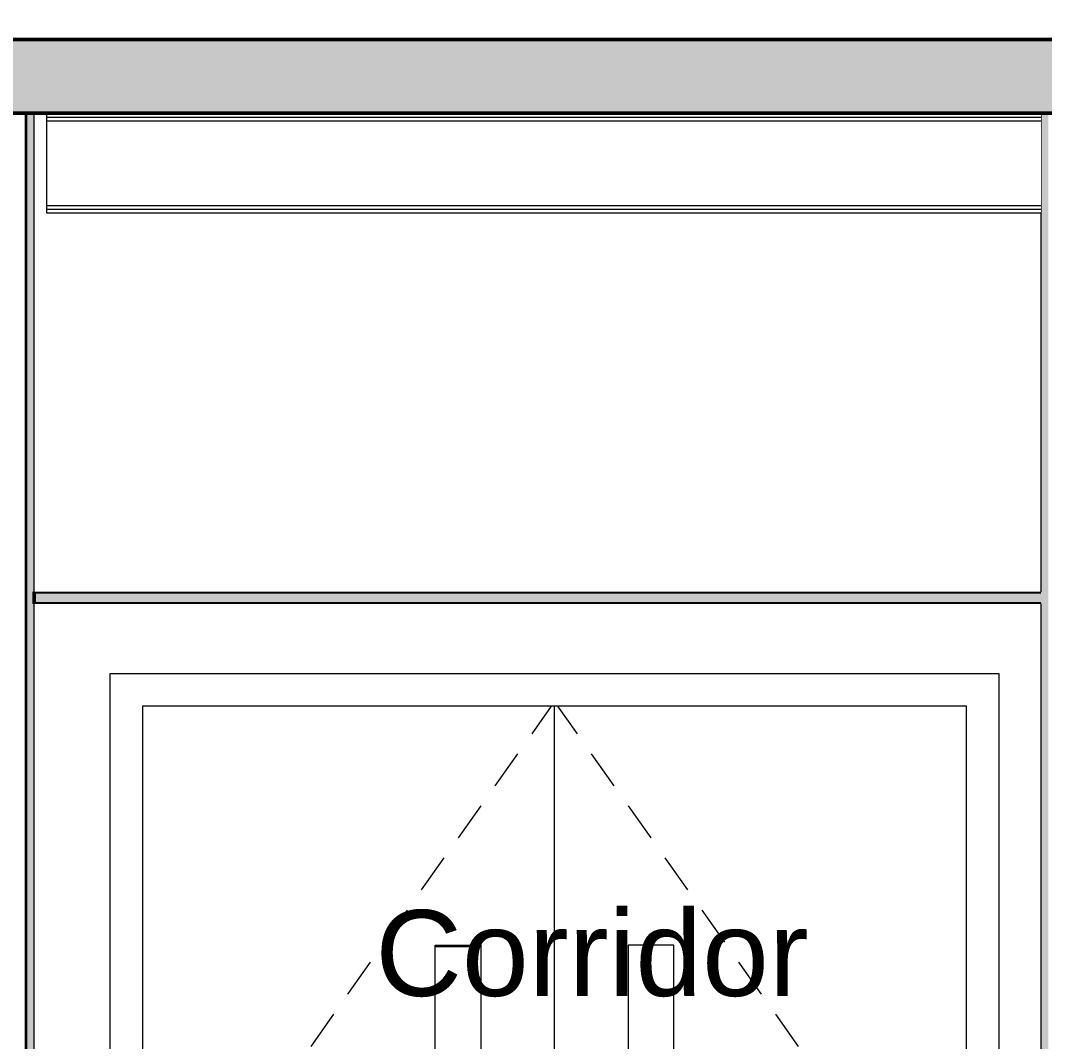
# Model space of a CAD drawing. Header units: millimetres. Extents: x -48147 to 1414029, y -496296 to 18123.
# Drawn here: x 1377439 to 1379525, y -481028 to -478948 of the extents above; entities that cross this region are included whole.
import ezdxf

# ---------------------------------------------------------------- set-up
doc = ezdxf.new("R2010")
doc.units = ezdxf.units.MM
doc.header["$MEASUREMENT"] = 0
doc.linetypes.add('Wipeout_Contour', pattern=[1000, 0, -1000])
for name, color, linetype in [('A-230-M_FLOOR.IFC Import', 7, 'Continuous'), ('New_A-20-M_Ceiling', 7, 'Continuous'), ('New_A-20-M_Floor_Slab', 7, 'Continuous'), ('New_A-25-M_Wall_Int', 7, 'Continuous'), ('New_A-95-D_1_20', 7, 'Continuous'), ('New_ArchiCAD Doors', 7, 'Continuous'), ('S-280-M_STRUCT_FRAME.IFC Import', 7, 'Continuous')]:
    doc.layers.add(name, color=color, linetype=linetype)
for name, color, linetype, lineweight, true_color in [('A-230-M_FLOOR.IFC Import_Pen_No__109', 7, 'Continuous', 15, 0xa6a6a6), ('A-230-M_FLOOR.IFC Import_Pen_No__29', 7, 'Continuous', 50, 0x2a2a2a), ('New_A-20-M_Ceiling_Pen_No__107', 7, 'Continuous', 15, 0xa6a6a6), ('New_A-20-M_Ceiling_Pen_No__29', 7, 'Continuous', 50, 0x2a2a2a), ('New_A-25-M_Wall_Int_Pen_No__107', 7, 'Continuous', 15, 0xa6a6a6), ('New_ArchiCAD Doors_Pen_No__63', 7, 'Continuous', 20, 0x606060)]:
    doc.layers.add(name, color=color, linetype=linetype, lineweight=lineweight, true_color=true_color)
for name, color, linetype, lineweight in [('A-95-P_Text_1_50_GA_Pen_No__1', 7, 'Continuous', 13), ('New_A-25-M_Wall_Int_Pen_No__1', 7, 'Continuous', 13), ('New_A-95-D_1_20_Pen_No__1', 7, 'Continuous', 13), ('New_ArchiCAD Doors_Pen_No__3', 7, 'Continuous', 18), ('S-280-M_STRUCT_FRAME.IFC Import_Pen_No__90', 8, 'Continuous', 20)]:
    doc.layers.add(name, color=color, linetype=linetype, lineweight=lineweight)
doc.styles.add('GENERATED_STYLE_1', font='')
doc.styles.add('GENERATED_STYLE_2', font='')
doc.styles.get('GENERATED_STYLE_1').set_extended_font_data('Arial')
doc.styles.get('GENERATED_STYLE_2').set_extended_font_data('Swis721 BT')
doc.dimstyles.new('GENERATED_STYLE__4', dxfattribs={"dimtxt": 125, "dimasz": 47.5, "dimexe": 0.18, "dimexo": 50, "dimgap": 0.09, "dimtad": 1, "dimdec": 0, "dimzin": 0, "dimdsep": 46, "dimtxsty": 'GENERATED_STYLE_1', "dimblk": 'ARROWHEAD_2', "dimblk1": 'ARROWHEAD_2', "dimblk2": 'ARROWHEAD_2', "dimcen": 0.09, "dimclrd": 7, "dimclre": 7, "dimclrt": 7, "dimadec": 0, "dimazin": 0, "dimtfac": 1, "dimtdec": 4, "dimtmove": 0, "dimatfit": 3, "dimfxl": 1, "dimtolj": 1, "dimtzin": 0, "dimarcsym": 0})

# ---------------------------------------------------------------- blocks, each defined once
blk = doc.blocks.new('Section Elem_171_2', base_point=(1372879, -490836.7))
at = {"color": 254, "linetype": 'Wipeout_Contour', "lineweight": 0, "ltscale": 5852988.886324035}
blk.add_wipeout([(1360553.7, -478711.7), (1360553.7, -478986.7), (1404762.6, -478986.7), (1404762.6, -478711.7)], dxfattribs=at).dxf.layer = 'New_A-20-M_Floor_Slab'
blk = doc.blocks.new('Section Elem_213_2', base_point=(1372879, -490836.7))
at = {"layer": 'New_A-20-M_Ceiling_Pen_No__107', "linetype": 'Continuous'}
blk.add_hatch(color=256, dxfattribs=at).paths.add_polyline_path([(1379517.5, -480111.7), (1377467.3, -480111.7), (1377467.3, -480136.7), (1379517.5, -480136.7)])
at = {"layer": 'New_A-20-M_Ceiling_Pen_No__29', "linetype": 'Continuous'}
for p, q in [((1377467.3, -480111.7), (1377467.3, -480136.7)), ((1379517.5, -480111.7), (1377467.3, -480111.7)), ((1379517.5, -480136.7), (1377467.3, -480136.7))]:
    blk.add_line(p, q, dxfattribs=at)
blk = doc.blocks.new('Section Elem_229_2', base_point=(1372879, -490836.7))
at = {"color": 254, "linetype": 'Wipeout_Contour', "lineweight": 0, "ltscale": 20436599.17004095}
blk.add_wipeout([(1377466.9, -479136.7), (1377466.9, -482736.7), (1377621.9, -482736.7), (1377621.9, -480278.7), (1379431.9, -480278.7), (1379431.9, -482736.7), (1379517.5, -482736.7), (1379517.5, -480136.7), (1377467.3, -480136.7), (1377467.3, -480111.7), (1379517.5, -480111.7), (1379517.5, -479339.9), (1377492.6, -479339.9), (1377492.6, -479136.7)], dxfattribs=at).dxf.layer = 'New_A-25-M_Wall_Int'
blk = doc.blocks.new('Section Elem_230_2', base_point=(1372879, -490836.7))
at = {"color": 254, "linetype": 'Wipeout_Contour', "lineweight": 0, "ltscale": 5837533.643160156}
blk.add_wipeout([(1377621.9, -480278.7), (1377621.9, -482736.7), (1377687.9, -482736.7), (1377687.9, -480344.7)], dxfattribs=at).dxf.layer = 'New_ArchiCAD Doors'
at = {"color": 254, "linetype": 'Wipeout_Contour', "lineweight": 0, "ltscale": 5844119.427348125}
blk.add_wipeout([(1379365.9, -482736.7), (1379431.9, -482736.7), (1379431.9, -480278.7), (1379365.9, -480344.7)], dxfattribs=at).dxf.layer = 'New_ArchiCAD Doors'
at = {"color": 254, "linetype": 'Wipeout_Contour', "lineweight": 0, "ltscale": 5841253.728320559}
blk.add_wipeout([(1378526.9, -482436.7), (1378676.9, -482436.7), (1378676.9, -480831.7), (1378526.9, -480831.7)], dxfattribs=at).dxf.layer = 'New_ArchiCAD Doors'
at = {"color": 254, "linetype": 'Wipeout_Contour', "lineweight": 0, "ltscale": 5839227.168857629}
blk.add_wipeout([(1379431.9, -480278.7), (1377621.9, -480278.7), (1377687.9, -480344.7), (1379365.9, -480344.7)], dxfattribs=at).dxf.layer = 'New_ArchiCAD Doors'
at = {"color": 254, "linetype": 'Wipeout_Contour', "lineweight": 0, "ltscale": 5838927.669903495}
blk.add_wipeout([(1377687.9, -480831.7), (1377687.9, -482436.7), (1378283.9, -482436.7), (1378283.9, -480831.7)], dxfattribs=at).dxf.layer = 'New_ArchiCAD Doors'
at = {"color": 254, "linetype": 'Wipeout_Contour', "lineweight": 0, "ltscale": 5843013.473482832}
blk.add_wipeout([(1378769.9, -480831.7), (1378769.9, -482436.7), (1379365.9, -482436.7), (1379365.9, -480831.7)], dxfattribs=at).dxf.layer = 'New_ArchiCAD Doors'
at = {"layer": 'New_ArchiCAD Doors_Pen_No__3', "linetype": 'Continuous'}
for p, q in [((1378151.9, -480866.6), (1378105.7, -480932)), ((1378901.9, -480866.6), (1378948.1, -480932)), ((1378076.9, -480972.8), (1378030.7, -481038.2)), ((1378976.9, -480972.8), (1379023.1, -481038.2))]:
    blk.add_line(p, q, dxfattribs=at)
at = {"layer": 'New_ArchiCAD Doors_Pen_No__63', "linetype": 'Continuous'}
for p, q in [((1377621.9, -482736.7), (1377621.9, -480278.7)), ((1377621.9, -480278.7), (1379431.9, -480278.7)), ((1379431.9, -480278.7), (1379431.9, -482736.7))]:
    blk.add_line(p, q, dxfattribs=at)
at = {"color": 254, "linetype": 'Wipeout_Contour', "lineweight": 0, "ltscale": 8761503.432492156}
blk.add_wipeout([(1378526.9, -480831.7), (1378676.9, -480831.7), (1378769.9, -480831.7), (1379365.9, -480831.7), (1379365.9, -480344.7), (1378526.9, -480344.7)], dxfattribs=at).dxf.layer = 'New_ArchiCAD Doors'
at = {"layer": 'New_ArchiCAD Doors_Pen_No__3', "linetype": 'Continuous'}
for p, q in [((1378601.9, -480441.9), (1378648.1, -480507.3)), ((1378676.9, -480548.1), (1378723.1, -480613.4)), ((1378751.9, -480654.3), (1378798.1, -480719.6)), ((1378826.9, -480760.5), (1378873.1, -480825.8))]:
    blk.add_line(p, q, dxfattribs=at)
at = {"layer": 'New_ArchiCAD Doors_Pen_No__63', "linetype": 'Continuous'}
blk.add_line((1379365.9, -482736.7), (1379365.9, -480344.7), dxfattribs=at)
at = {"color": 254, "linetype": 'Wipeout_Contour', "lineweight": 0, "ltscale": 5840687.3045575}
blk.add_wipeout([(1378526.9, -482436.7), (1378526.9, -480831.7), (1378376.9, -480831.7), (1378376.9, -482436.7)], dxfattribs=at).dxf.layer = 'New_ArchiCAD Doors'
at = {"color": 254, "linetype": 'Wipeout_Contour', "lineweight": 0, "ltscale": 5841712.536014561}
blk.add_wipeout([(1378769.9, -482436.7), (1378769.9, -480831.7), (1378676.9, -480831.7), (1378676.9, -482436.7)], dxfattribs=at).dxf.layer = 'New_ArchiCAD Doors'
at = {"layer": 'New_ArchiCAD Doors_Pen_No__63', "linetype": 'Continuous'}
for p, q in [((1378676.9, -480831.7), (1378676.9, -482436.7)), ((1378769.9, -480831.7), (1378676.9, -480831.7)), ((1378769.9, -482436.7), (1378769.9, -480831.7))]:
    blk.add_line(p, q, dxfattribs=at)
at = {"color": 254, "linetype": 'Wipeout_Contour', "lineweight": 0, "ltscale": 8757591.333678506}
blk.add_wipeout([(1377687.9, -480344.7), (1377687.9, -480831.7), (1378283.9, -480831.7), (1378376.9, -480831.7), (1378526.9, -480831.7), (1378526.9, -480344.7)], dxfattribs=at).dxf.layer = 'New_ArchiCAD Doors'
at = {"layer": 'New_ArchiCAD Doors_Pen_No__3', "linetype": 'Continuous'}
for p, q in [((1378520.5, -480344.7), (1378480.7, -480401.1)), ((1378533.3, -480344.7), (1378573.1, -480401.1)), ((1378451.9, -480441.9), (1378405.7, -480507.3)), ((1378376.9, -480548.1), (1378330.7, -480613.4)), ((1378301.9, -480654.3), (1378255.7, -480719.6)), ((1378226.9, -480760.5), (1378180.7, -480825.8))]:
    blk.add_line(p, q, dxfattribs=at)
at = {"layer": 'New_ArchiCAD Doors_Pen_No__63', "linetype": 'Continuous'}
for p, q in [((1377687.9, -480344.7), (1377687.9, -482736.7)), ((1379365.9, -480344.7), (1377687.9, -480344.7)), ((1378526.9, -482736.7), (1378526.9, -480344.7))]:
    blk.add_line(p, q, dxfattribs=at)
at = {"color": 254, "linetype": 'Wipeout_Contour', "lineweight": 0, "ltscale": 5840230.481975327}
blk.add_wipeout([(1378283.9, -480834.7), (1378283.9, -482436.7), (1378376.9, -482436.7), (1378376.9, -480834.7)], dxfattribs=at).dxf.layer = 'New_ArchiCAD Doors'
at = {"color": 254, "linetype": 'Wipeout_Contour', "lineweight": 0, "ltscale": 5839171.587536667}
blk.add_wipeout([(1378376.9, -480831.7), (1378283.9, -480831.7), (1378283.9, -480834.7), (1378376.9, -480834.7)], dxfattribs=at).dxf.layer = 'New_ArchiCAD Doors'
at = {"layer": 'New_ArchiCAD Doors_Pen_No__63', "linetype": 'Continuous'}
for p, q in [((1378283.9, -482436.7), (1378283.9, -480831.7)), ((1378283.9, -480831.7), (1378376.9, -480831.7)), ((1378283.9, -480834.7), (1378376.9, -480834.7)), ((1378376.9, -480831.7), (1378376.9, -482436.7))]:
    blk.add_line(p, q, dxfattribs=at)
blk = doc.blocks.new('Section Elem_376_2', base_point=(1372879, -490836.7))
at = {"layer": 'New_A-25-M_Wall_Int_Pen_No__107', "linetype": 'Continuous'}
blk.add_hatch(color=256, dxfattribs=at).paths.add_polyline_path([(1379517.5, -479136.7), (1379517.5, -482736.7), (1379532.5, -482736.7), (1379532.5, -479136.7)])
at = {"layer": 'New_A-25-M_Wall_Int_Pen_No__1', "linetype": 'Continuous'}
for p, q in [((1379517.5, -479136.7), (1379517.5, -480111.7)), ((1379517.5, -480136.7), (1379517.5, -482736.7))]:
    blk.add_line(p, q, dxfattribs=at)
blk = doc.blocks.new('Section Elem_410_2', base_point=(1372879, -490836.7))
at = {"layer": 'New_A-25-M_Wall_Int_Pen_No__1', "linetype": 'Continuous'}
blk.add_line((1377466.9, -479136.7), (1377466.9, -482736.7), dxfattribs=at)
at = {"color": 254, "linetype": 'Wipeout_Contour', "lineweight": 0, "ltscale": 5835945.121523652}
blk.add_wipeout([(1377428.9, -482736.7), (1377448.9, -482736.7), (1377448.9, -479136.7), (1377428.9, -479136.7)], dxfattribs=at).dxf.layer = 'New_A-25-M_Wall_Int'
at = {"layer": 'New_A-25-M_Wall_Int_Pen_No__107', "linetype": 'Continuous', "lineweight": 0, "true_color": 0x535353}
blk.add_hatch(color=251, dxfattribs=at).paths.add_polyline_path([(1377448.9, -482736.7), (1377451.9, -482736.7), (1377451.9, -479136.7), (1377448.9, -479136.7)])
at = {"layer": 'New_A-25-M_Wall_Int_Pen_No__107', "linetype": 'Continuous'}
blk.add_hatch(color=256, dxfattribs=at).paths.add_polyline_path([(1377451.9, -482736.7), (1377466.9, -482736.7), (1377466.9, -479136.7), (1377451.9, -479136.7)])
at = {"layer": 'New_A-25-M_Wall_Int_Pen_No__1', "linetype": 'Continuous'}
for p, q in [((1377448.9, -479136.7), (1377448.9, -482736.7)), ((1377451.9, -479136.7), (1377451.9, -482736.7))]:
    blk.add_line(p, q, dxfattribs=at)
blk = doc.blocks.new('Section Elem_544_2', base_point=(1372879, -490836.7))
at = {"color": 254, "linetype": 'Wipeout_Contour', "lineweight": 0, "ltscale": 5837861.542177279}
blk.add_wipeout([(1379517.5, -479332.1), (1377492.6, -479332.1), (1377492.6, -479339.9), (1379517.5, -479339.9)], dxfattribs=at).dxf.layer = 'S-280-M_STRUCT_FRAME.IFC Import'
at = {"color": 254, "linetype": 'Wipeout_Contour', "lineweight": 0, "ltscale": 5837854.955566825}
blk.add_wipeout([(1379517.5, -479329.9), (1377492.6, -479329.9), (1377492.6, -479332.1), (1379517.5, -479332.1)], dxfattribs=at).dxf.layer = 'S-280-M_STRUCT_FRAME.IFC Import'
at = {"color": 254, "linetype": 'Wipeout_Contour', "lineweight": 0, "ltscale": 5837849.963392572}
blk.add_wipeout([(1379517.5, -479324.5), (1377492.6, -479324.5), (1377492.6, -479329.9), (1379517.5, -479329.9)], dxfattribs=at).dxf.layer = 'S-280-M_STRUCT_FRAME.IFC Import'
at = {"layer": 'S-280-M_STRUCT_FRAME.IFC Import_Pen_No__90', "linetype": 'Continuous'}
blk.add_line((1377492.6, -479339.9), (1379517.5, -479339.9), dxfattribs=at)
at = {"color": 254, "linetype": 'Wipeout_Contour', "lineweight": 0, "ltscale": 5837733.210463678}
blk.add_wipeout([(1379517.5, -479152.1), (1377492.6, -479152.1), (1377492.6, -479324.5), (1379517.5, -479324.5)], dxfattribs=at).dxf.layer = 'S-280-M_STRUCT_FRAME.IFC Import'
at = {"layer": 'S-280-M_STRUCT_FRAME.IFC Import_Pen_No__90', "linetype": 'Continuous'}
for p, q in [((1377492.6, -479324.5), (1377492.6, -479329.9)), ((1377492.6, -479324.5), (1379517.5, -479324.5)), ((1377492.6, -479329.9), (1377492.6, -479332.1)), ((1377492.6, -479332.1), (1377492.6, -479339.9)), ((1377492.6, -479332.1), (1379517.5, -479332.1))]:
    blk.add_line(p, q, dxfattribs=at)
at = {"color": 254, "linetype": 'Wipeout_Contour', "lineweight": 0, "ltscale": 5837616.458631263}
blk.add_wipeout([(1379517.5, -479146.8), (1377492.6, -479146.8), (1377492.6, -479152.1), (1379517.5, -479152.1)], dxfattribs=at).dxf.layer = 'S-280-M_STRUCT_FRAME.IFC Import'
at = {"color": 254, "linetype": 'Wipeout_Contour', "lineweight": 0, "ltscale": 5837611.468264371}
blk.add_wipeout([(1377492.6, -479146.8), (1379517.5, -479146.8), (1379517.5, -479144.5), (1377492.6, -479144.5)], dxfattribs=at).dxf.layer = 'S-280-M_STRUCT_FRAME.IFC Import'
at = {"color": 254, "linetype": 'Wipeout_Contour', "lineweight": 0, "ltscale": 5837604.88581513}
blk.add_wipeout([(1379517.5, -479136.7), (1377492.6, -479136.7), (1377492.6, -479144.5), (1379517.5, -479144.5)], dxfattribs=at).dxf.layer = 'S-280-M_STRUCT_FRAME.IFC Import'
at = {"layer": 'S-280-M_STRUCT_FRAME.IFC Import_Pen_No__90', "linetype": 'Continuous'}
for p, q in [((1377492.6, -479136.7), (1377492.6, -479144.5)), ((1377492.6, -479144.5), (1377492.6, -479146.8)), ((1377492.6, -479144.5), (1379517.5, -479144.5)), ((1377492.6, -479146.8), (1377492.6, -479152.1)), ((1377492.6, -479152.1), (1377492.6, -479324.5)), ((1377492.6, -479152.1), (1379517.5, -479152.1))]:
    blk.add_line(p, q, dxfattribs=at)
blk = doc.blocks.new('Section Elem_734_2', base_point=(1372879, -490836.7))
at = {"color": 254, "linetype": 'Wipeout_Contour', "lineweight": 0, "ltscale": 5853541.955050274}
blk.add_wipeout([(1360553.8, -479136.7), (1404907.6, -479136.7), (1404907.6, -478986.7), (1360553.8, -478986.7)], dxfattribs=at).dxf.layer = 'A-230-M_FLOOR.IFC Import'
at = {"layer": 'A-230-M_FLOOR.IFC Import_Pen_No__109', "linetype": 'Continuous'}
h = blk.add_hatch(dxfattribs=at)
h.set_pattern_fill('Lightweight_Concrete_0002', color=256, style=0, pattern_type=2)
h.set_pattern_definition([(0, (1372879, -490836.73), (0, 389.7114), [24.375, -200.625]), (0, (1372991.5, -490641.88), (0, 389.7114), [24.375, -200.625]), (60, (1372879, -490836.73), (-337.5, 194.8557), [24.375, -200.625]), (60, (1373104, -490836.73), (-337.5, 194.8557), [24.375, -200.625]), (120, (1372903.37, -490836.73), (337.5, 194.8557), [24.375, -200.625]), (120, (1373128.37, -490836.73), (337.5, 194.8557), [24.375, -200.625]), (0, (1372878.996, -490799.23), (0, 75), [0, -75, 0, -112.5]), (45, (1372916.496, -490799.23), (-53.03301, 53.03301), [0, -56.25, 0, -93.75])])
h.paths.add_polyline_path([(1360553.8, -479136.7), (1404907.6, -479136.7), (1404907.6, -478986.7), (1360553.8, -478986.7)])
at = {"layer": 'A-230-M_FLOOR.IFC Import_Pen_No__29', "linetype": 'Continuous'}
blk.add_line((1379517.5, -479136.7), (1377466.9, -479136.7), dxfattribs=at)
at = {"layer": 'A-230-M_FLOOR.IFC Import_Pen_No__29', "linetype": 'Continuous', "flags": 128}
for points in [[(1404907.6, -478986.7), (1404902.6, -478986.7), (1404762.6, -478986.7), (1360553.8, -478986.7)], [(1377466.9, -479136.7), (1377451.9, -479136.7), (1377448.9, -479136.7), (1377428.9, -479136.7), (1377403.9, -479136.7), (1377384.9, -479136.7), (1377381.9, -479136.7)], [(1379835.8, -479136.7), (1379617.5, -479136.7), (1379602.5, -479136.7), (1379599.5, -479136.7), (1379579.5, -479136.7), (1379579.5, -479136.7), (1379554.5, -479136.7), (1379535.5, -479136.7), (1379532.5, -479136.7), (1379517.5, -479136.7)]]:
    blk.add_lwpolyline(points, dxfattribs=at)
blk = doc.blocks.new('*D781', base_point=(1372879, -490836.7))
at = {"layer": 'New_A-95-D_1_20_Pen_No__1', "linetype": 'Continuous'}
for p, q in [((1367423.4, -479004.8), (1367360.9, -478968.7)), ((1367392.2, -478986.7), (1367392.2, -478956.2)), ((1367439.1, -478986.7), (1367345.3, -478986.7)), ((1367392.2, -482736.7), (1367392.2, -478986.7)), ((1367360.9, -482718.7), (1367423.4, -482754.8)), ((1367439.1, -482736.7), (1367345.3, -482736.7))]:
    blk.add_line(p, q, dxfattribs=at)
at = {"layer": 'New_A-95-D_1_20_Pen_No__1', "insert": (1367367.2, -481076.2), "char_height": 125, "attachment_point": 7, "rotation": 90, "style": 'GENERATED_STYLE_1'}
blk.add_mtext('\\A1;{\\fArial|b0|i0|c0|p34;3,750}', dxfattribs=at)
blk = doc.blocks.new('ARROWHEAD_2')
at = {"color": 0, "linetype": 'Continuous', "lineweight": 0}
for p, q in [((-0.378, -0.655), (0.378, 0.655)), ((0, 0), (-1, 0))]:
    blk.add_line(p, q, dxfattribs=at)

msp = doc.modelspace()

# ---------------------------------------------------------------- block references
at = {"layer": 'New_A-20-M_Ceiling'}
msp.add_blockref('Section Elem_213_2', (1372879, -490836.7), dxfattribs=at)
at = {"layer": 'New_A-20-M_Floor_Slab'}
msp.add_blockref('Section Elem_171_2', (1372879, -490836.7), dxfattribs=at)

# ---------------------------------------------------------------- next in the draw order: block references
at = {"layer": 'New_A-25-M_Wall_Int'}
msp.add_blockref('Section Elem_229_2', (1372879, -490836.7), dxfattribs=at)

# ---------------------------------------------------------------- next in the draw order: block references
for name in ['Section Elem_410_2', 'Section Elem_376_2']:
    msp.add_blockref(name, (1372879, -490836.7), dxfattribs=at)
at = {"layer": 'New_ArchiCAD Doors'}
msp.add_blockref('Section Elem_230_2', (1372879, -490836.7), dxfattribs=at)

# ---------------------------------------------------------------- next in the draw order: block references
at = {"layer": 'S-280-M_STRUCT_FRAME.IFC Import'}
msp.add_blockref('Section Elem_544_2', (1372879, -490836.7), dxfattribs=at)

# ---------------------------------------------------------------- next in the draw order: texts
at = {"layer": 'A-95-P_Text_1_50_GA_Pen_No__1', "linetype": 'Continuous', "insert": (1378603.5, -480760.6), "char_height": 175, "attachment_point": 2, "style": 'GENERATED_STYLE_2'}
msp.add_mtext('\\A1;{\\fSwis721 BT|b0|i0|c0|p34;Corridor}', dxfattribs=at)

# ---------------------------------------------------------------- next in the draw order: block references
at = {"layer": 'A-230-M_FLOOR.IFC Import'}
msp.add_blockref('Section Elem_734_2', (1372879, -490836.7), dxfattribs=at)

# ---------------------------------------------------------------- next in the draw order: dimensions: what is measured, and where the dimension line sits
at = {"layer": 'New_A-95-D_1_20', "linetype": 'Continuous'}
dim = msp.add_linear_dim(base=(1367392.2, -478986.7), p1=(1383128, -482736.7), p2=(1383128, -478986.7), angle=90, dimstyle='GENERATED_STYLE__4', dxfattribs=at)
dim.commit()
dim.dimension.update_dxf_attribs({"geometry": '*D781', "text_midpoint": (1367304.7, -480839.1), "dimtype": 160, "text_rotation": 90})

doc.saveas('drawing.dxf')
